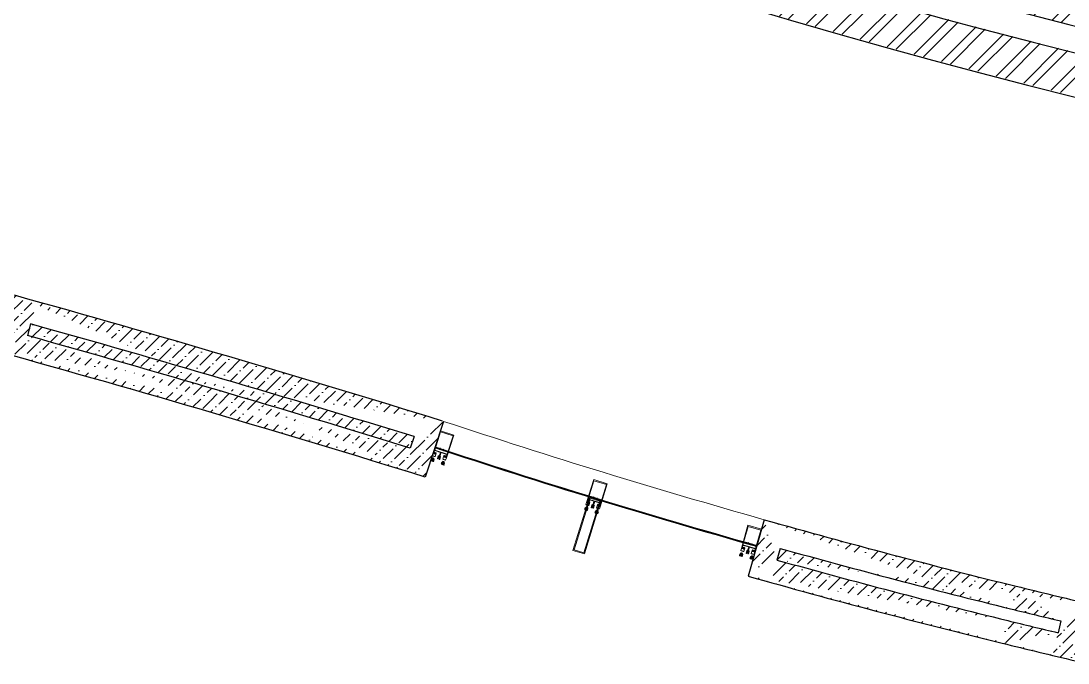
# Model space of a CAD drawing. Header units: millimetres. Extents: x 8275 to 147087, y -297470 to -191881.
# Drawn here: x 97650 to 103272, y -254478 to -251029 of the extents above; entities that cross this region are included whole.
import ezdxf

# ---------------------------------------------------------------- set-up
doc = ezdxf.new("R2010")
doc.units = ezdxf.units.MM
doc.header["$LTSCALE"] = 250
doc.header["$MEASUREMENT"] = 0
for name, color, linetype, lineweight in [('hatch', 9, 'Continuous', 0), ('wall', 1, 'Continuous', 30), ('win', 4, 'Continuous', 20)]:
    doc.layers.add(name, color=color, linetype=linetype, lineweight=lineweight)
pattern_1 = [(45, (-6686.724433277734, -321362.3453582716), (-92.80776503073436, 92.80776503073437), []), (45, (-6624.852590027731, -321362.3453582716), (-92.80776503073436, 92.80776503073437), [])]
pattern_2 = [(45, (-6686.724433277734, -321362.3453582716), (23.20194125768359, 85.07378461150648), [109.375, -21.875, 0, -21.875])]

msp = doc.modelspace()

# ---------------------------------------------------------------- hatches: boundary and pattern name
at = {"layer": 'hatch'}
h = msp.add_hatch(dxfattribs=at)
h.set_pattern_fill('ANSI32', color=256, scale=350, style=0)
h.set_pattern_definition(pattern_1)
edge = h.paths.add_edge_path()
edge.add_line((117629.5288266889, -252194.0401685761), (117599.6284500561, -251965.991999372))
edge.add_arc((112433.8152781767, -214955.8903715943), 37368.88074621981, 262.12326937673834, 277.94592112654357, ccw=False)
edge.add_line((107312.699338296, -251972.2032586917), (107277.7050495697, -252193.584798186))
edge.add_arc((112455.1992891072, -215257.3078104233), 37297.38602525879, 262.0206294395069, 277.9792072770339)
edge = h.paths.add_edge_path()
edge.add_line((117571.6059567318, -251828.733762546), (117541.7064086166, -251600.6854847135))
edge.add_arc((112434.5317099039, -214945.959934801), 37008.81163375256, 262.13531328539574, 277.93206678409143, ccw=False)
edge.add_line((107370.4666389958, -251606.666195049), (107335.4595535933, -251828.1287087162))
edge.add_arc((112476.3429742176, -214946.7948216071), 37237.90369552072, 262.0646797399239, 277.8705910709365)
edge = h.paths.add_edge_path()
edge.add_line((127705.4790213192, -249342.9324330802), (127699.5722774738, -249103.2909695192))
edge.add_arc((112455.1308590728, -214644.6412441847), 37680.12121865258, 280.1248862717009, 293.8645078004673, ccw=False)
edge.add_line((119079.0823690244, -251737.9668088487), (119114.8944285437, -251965.2098358264))
edge.add_arc((112612.8051359882, -215281.8333143234), 37255.1644498682, 280.0512229649691, 293.8984144730426)
edge = h.paths.add_edge_path()
edge.add_line((119021.128470513, -251372.4620443592), (119057.1538925907, -251599.6678708942))
edge.add_arc((112451.9757196107, -214634.34957905), 37550.80738298663, 280.1310230807873, 293.9570873770894)
edge.add_line((127699.5679523274, -248950.1486549706), (127699.5608397927, -248698.3121126945))
edge.add_arc((112451.9883593358, -214634.442930897), 37320.71342004864, 280.13794037399134, 294.1141085776026, ccw=False)
h.paths.add_polyline_path([(128156.8052846882, -247451.033916359), (128156.8052846882, -248168.1257187141), (128161.887085225, -248165.933882045), (128161.8727216395, -247451.0339163589)])
h.paths.add_polyline_path([(127948.7091314672, -248257.8798867596), (127948.7107492816, -247451.0339163589), (127931.8384511294, -247451.0339163589), (127931.8662397289, -248265.144411894)])
h.paths.add_polyline_path([(98253.503828316, -243221.2437606225), (97937.00574477017, -243901.0879162582), (97728.49585520662, -243804.017168646), (96826.03205373604, -245742.5272987234), (96256.40817154478, -246966.0910468734), (96464.9196887752, -247063.1625522359), (96972.65953579452, -245972.5272987234), (98253.50559399556, -243221.2445826261)])
h.paths.add_polyline_path([(126753.8316411702, -243429.6605102571), (126656.7966687437, -243221.2274664995), (126656.7599029643, -243221.2445826261), (127909.5805727346, -245912.3282089877), (128161.8418066548, -245912.3429560122), (128161.8417441407, -245909.2314670999), (126962.3431278234, -243332.684668256), (127089.2632657988, -243273.5976258806), (128317.7223430322, -245912.3520686851), (128531.8057498084, -245912.3645838583), (128531.8033261178, -245827.2435256402), (127297.7749210438, -243176.5260562646), (127753.7522249715, -242964.2480780883), (128531.8495605113, -242964.2480780883), (128531.8495605113, -242734.2480780883), (127702.8380457358, -242734.2480780883), (127200.7401172076, -242967.9972848935), (127297.7750896341, -243176.430328651)])
h = msp.add_hatch(dxfattribs=at)
h.set_pattern_fill('ANSI32', color=256, scale=350, style=0)
h.set_pattern_definition(pattern_1)
h.paths.add_polyline_path([(95115.19118412118, -247829.9602206651), (95345.19118412072, -247335.9156626482), (95345.19118411932, -245972.5272987243), (96718.95685945265, -245972.527298706), (96826.0322216684, -245742.5272987066), (95115.19118412118, -245742.5272987243)])
edge = h.paths.add_edge_path()
edge.add_line((95974.14820407284, -248117.3497864555), (95877.05366245843, -248325.9107859913))
edge.add_arc((112455.1323191682, -214644.6494747951), 37540.11261918598, 243.7933671564915, 259.8707226368601)
edge.add_line((105852.961313481, -251599.6409302511), (105888.8708464922, -251372.4143662852))
edge.add_arc((112455.1322759711, -214644.649621097), 37310.11246750876, 243.785706247479, 259.863639480919, ccw=False)
edge = h.paths.add_edge_path()
edge.add_line((95725.41156549472, -248651.6410153998), (95356.87012536032, -248480.0683710759))
edge.add_arc((112356.9879265963, -214875.4500551177), 37659.98376814761, 243.1657740476392, 259.9670714785931)
edge.add_line((105796.0866592294, -251959.5295499225), (105831.1033803178, -251737.9524770139))
edge.add_arc((112455.1323148245, -214644.6494900217), 37680.11260346741, 243.7979844895485, 259.8749917959418, ccw=False)
edge.add_line((95817.95277488139, -248452.8606637244), (95725.41156549472, -248651.6410153997))
h = msp.add_hatch(dxfattribs=at)
h.set_pattern_fill('ANSI36', color=256, scale=350, style=0)
h.set_pattern_definition(pattern_2)
edge = h.paths.add_edge_path()
edge.add_line((97702.25520845363, -252656.527295529), (97684.82524967613, -252719.1468288872))
edge.add_line((97735.79933916731, -252536.0153747019), (97735.77435986418, -252536.1051162984))
edge.add_line((97615.37729389174, -252502.4962605776), (97530.9091262985, -252805.9598146717))
edge.add_arc((75126.12655688915, -333298.234489582), 83677.26247280023, 72.89316467388917, 74.36002561367286)
edge.add_arc((75126.12655688915, -333298.234489582), 83552.26247280023, 72.80924180304046, 74.4456160702821)
edge.add_arc((75126.12655688915, -333298.234489582), 83742.26247280023, 72.89222273872024, 74.36009204827403)
edge.add_arc((75126.12655688915, -333298.234489582), 83867.26247280023, 72.80924180304046, 74.4456160702822)
edge.add_line((99760.59299462754, -253261.3080906297), (99740.15716199484, -253323.027379423))
edge.add_line((99919.31946737226, -253179.6053178123), (99820.30646724347, -253478.6394731168))
at = {"layer": 'hatch', "extrusion": (-0.000837762816836863, -0.002554982769501529, 0.9999963851017215)}
h = msp.add_hatch(dxfattribs=at)
h.set_pattern_fill('AR-HBONE', color=256, scale=0.41118421049635, style=0)
h.set_pattern_definition([(45, (-6696.189371831046, -321390.1550520711), (1.826024711421459e-16, 2.32600914847046), [4.9342105259562, -1.6447368419854]), (135, (-6695.02636725668, -321388.9920474968), (1.826024711421459e-16, 2.32600914847046), [4.9342105259562, -1.6447368419854])])
h.paths.add_polyline_path([(99859.34301130412, -253379.5700596623), (99858.70244176532, -253381.5236415108), (99863.91199335395, -253383.2318269601), (99864.55256290347, -253381.2782451041)], flags=16)
h.paths.add_polyline_path([(99920.45186979728, -253399.6073433199), (99919.81130025288, -253401.5609251544), (99914.60174866146, -253399.8527397037), (99915.2423182012, -253397.8991578564)], flags=16)
edge = h.paths.add_edge_path()
edge.add_arc((99864.66647736946, -253396.3273818348), 0.685307017593639, 161.8459460190396, 341.8459460190397, ccw=False)
edge.add_arc((99863.36408946975, -253395.900335472), 0.685307017593639, 161.8459460190396, 341.8459460190397, ccw=False)
edge.add_arc((99862.06170157142, -253395.4732891088), 0.6853070184712217, 161.8459459423333, 341.84594594233346, ccw=False)
edge.add_arc((99860.75931366798, -253395.0462427442), 0.6853070185111118, 161.8459460924107, 341.8459460924108, ccw=False)
edge.add_arc((99859.45692577012, -253394.6191963818), 0.6853070167758916, 161.8459462483245, 341.8459462483246, ccw=False)
edge.add_arc((99858.15453787413, -253394.19215002), 0.685307017593639, 161.8459460190396, 341.8459460190397, ccw=False)
edge.add_arc((99856.85214997534, -253393.765103657), 0.685307017593639, 161.8459460198733, 341.84594601987345, ccw=False)
edge.add_arc((99855.54976207609, -253393.338057294), 0.6853070185310569, 161.8459460924107, 341.8459460924108, ccw=False)
edge.add_arc((99854.24737418149, -253392.9110109322), 0.6853070148412208, 161.845945950671, 341.8459459506711, ccw=False)
edge.add_arc((99852.9449862827, -253392.4839645696), 0.6853070203261121, 161.8459460882419, 341.84594608824204, ccw=False)
edge.add_arc((99851.64259837879, -253392.0569182051), 0.685307017593639, 161.8459460190396, 341.8459460190397, ccw=False)
edge.add_arc((99850.34021048373, -253391.6298718433), 0.6853070149010559, 161.8459461024159, 341.845946102416, ccw=False)
edge.add_line((99849.68901653666, -253391.4163486622), (99853.4928901711, -253379.8154560493))
edge.add_line((99853.49289017249, -253379.8154560599), (99857.13957629199, -253381.011185877))
edge.add_line((99857.13957628966, -253381.0111858758), (99857.78014583173, -253379.0576040192))
edge.add_line((99857.7801458266, -253379.0576040276), (99856.08704155762, -253378.5024437556))
edge.add_line((99856.08704155902, -253378.5024437562), (99858.7208164845, -253375.7600095762))
edge.add_line((99858.7208164859, -253375.7600095772), (99867.20661680898, -253378.5424603203))
edge.add_line((99867.20661680805, -253378.5424603174), (99867.80853264531, -253382.3458610189))
edge.add_line((99867.80853264531, -253382.3458610211), (99866.11542837633, -253381.7907007491))
edge.add_line((99866.11542837773, -253381.7907007501), (99865.47485883473, -253383.7442825968))
edge.add_line((99865.47485883287, -253383.7442825959), (99869.12154494817, -253384.9400124115))
edge.add_line((99869.12154494724, -253384.9400124109), (99865.31765002277, -253396.5409699341))
edge.add_arc((99906.26613229312, -253409.8778009912), 0.685307017593639, 161.8459460890757, 341.8459460890756)
edge.add_arc((99907.56852019145, -253410.304847354), 0.685307017593639, 161.8459460890757, 341.8459460890756)
edge.add_arc((99908.87090809116, -253410.7318937171), 0.6853070184512765, 161.845946165782, 341.8459461657818)
edge.add_arc((99910.17329599554, -253411.1589400816), 0.6853070185310569, 161.8459460157046, 341.8459460157049)
edge.add_arc((99911.4756838906, -253411.5859864434), 0.6853070167758916, 161.8459458597908, 341.8459458597911)
edge.add_arc((99912.77807178893, -253412.0130328063), 0.685307017593639, 161.8459460890757, 341.8459460890756)
edge.add_arc((99914.08045968352, -253412.4400791675), 0.6853070176135841, 161.845946088242, 341.8459460882419)
edge.add_arc((99915.3828475865, -253412.8671255318), 0.6853070185111118, 161.8459460157046, 341.8459460157049)
edge.add_arc((99916.68523548203, -253413.2941718937), 0.685307014861166, 161.8459461574443, 341.8459461574442)
edge.add_arc((99917.98762338128, -253413.721218257), 0.6853070203261121, 161.8459460198734, 341.8459460198737)
edge.add_arc((99919.29001128426, -253414.1482646214), 0.685307017593639, 161.8459460890757, 341.8459460890756)
edge.add_arc((99920.59239917932, -253414.575310983), 0.6853070149210011, 161.8459460056994, 341.8459460056997)
edge.add_line((99921.243593125, -253414.7888341626), (99925.02085184384, -253403.269110606))
edge.add_line((99925.02085184571, -253403.2691106052), (99921.3741657304, -253402.0733807896))
edge.add_line((99921.37416572808, -253402.0733807883), (99922.01473527108, -253400.1197989416))
edge.add_line((99922.01473527387, -253400.1197989429), (99923.70783954285, -253400.6749592149))
edge.add_line((99923.7078395396, -253400.6749592256), (99923.20929642985, -253396.905453906))
edge.add_line((99923.20929643404, -253396.9054539067), (99914.72349610538, -253394.1230031811))
edge.add_line((99914.72349610631, -253394.123003172), (99911.98634845423, -253396.8315419509))
edge.add_line((99911.98634845563, -253396.831541949), (99913.67945272461, -253397.3867022209))
edge.add_line((99913.67945272182, -253397.3867022322), (99913.03888317882, -253399.3402840788))
edge.add_line((99913.03888317742, -253399.3402840783), (99909.39219706212, -253398.1445542626))
edge.add_line((99909.39219706677, -253398.1445542642), (99905.61491706021, -253409.6643427414))
at = {"layer": 'hatch', "extrusion": (-0.0007909478957752304, -0.002569860874812656, 0.9999963851017215)}
h = msp.add_hatch(dxfattribs=at)
h.set_pattern_fill('AR-HBONE', color=256, scale=0.4111842104963543, angle=5.095798363550861e-19, style=0)
h.set_pattern_definition([(45.00000000000023, (-6695.660586905055, -321390.3116546685), (1.825817839751117e-16, 2.326009148470479), [4.934210525956242, -1.644736841985418]), (135, (-6694.497582330689, -321389.1486500942), (1.825817839751117e-16, 2.326009148470479), [4.934210525956238, -1.644736841985417])])
h.paths.add_polyline_path([(100684.7236871572, -253643.0224988661), (100684.1189131837, -253644.9874568334), (100689.3588010894, -253646.600187443), (100689.9635750737, -253644.6352294679)], flags=16)
h.paths.add_polyline_path([(100746.1883954156, -253661.9400822581), (100745.583621436, -253663.9050402116), (100740.3437335274, -253662.2923096008), (100740.9485075024, -253660.3273516346)], flags=16)
edge = h.paths.add_edge_path()
edge.add_arc((100690.3523930406, -253659.6797737759), 0.6853070175936433, 162.8927021319129, 342.8927021319131, ccw=False)
edge.add_arc((100689.0424210617, -253659.276591123), 0.6853070175936433, 162.8927021319129, 342.8927021319131, ccw=False)
edge.add_arc((100687.7324490838, -253658.8734084698), 0.685307018471226, 162.8927020552067, 342.8927020552068, ccw=False)
edge.add_arc((100686.4224771012, -253658.4702258153), 0.6853070185111161, 162.8927022052841, 342.89270220528425, ccw=False)
edge.add_arc((100685.1125051242, -253658.0670431628), 0.6853070167758959, 162.8927023611978, 342.89270236119796, ccw=False)
edge.add_arc((100683.802533149, -253657.663860511), 0.6853070175936433, 162.8927021319129, 342.8927021319131, ccw=False)
edge.add_arc((100682.492561171, -253657.2606778579), 0.6853070175936433, 162.8927021327467, 342.8927021327468, ccw=False)
edge.add_arc((100681.1825891921, -253656.8574952048), 0.6853070185310612, 162.8927022052841, 342.89270220528425, ccw=False)
edge.add_arc((100679.8726172184, -253656.4543125529), 0.6853070148412251, 162.8927020635443, 342.89270206354445, ccw=False)
edge.add_arc((100678.5626452404, -253656.0511299004), 0.6853070203261165, 162.8927022011153, 342.8927022011154, ccw=False)
edge.add_arc((100677.2526732573, -253655.647947246), 0.6853070175936433, 162.8927021319129, 342.8927021319131, ccw=False)
edge.add_arc((100675.9427012826, -253655.2447645941), 0.6853070149010603, 162.8927022152893, 342.8927022152894, ccw=False)
edge.add_line((100675.287715296, -253655.043173268), (100678.8790252718, -253643.3747262118))
edge.add_line((100678.8790252732, -253643.3747262224), (100682.546946815, -253644.5036376514))
edge.add_line((100682.5469468126, -253644.5036376503), (100683.1517207895, -253642.5386796749))
edge.add_line((100683.1517207843, -253642.5386796833), (100681.4487572123, -253642.0145422343))
edge.add_line((100681.4487572137, -253642.0145422348), (100684.0319929386, -253639.224451057))
edge.add_line((100684.03199294, -253639.224451058), (100692.5672078675, -253641.8514161137))
edge.add_line((100692.5672078661, -253641.8514161107), (100693.2385050135, -253645.6431861078))
edge.add_line((100693.238505014, -253645.64318611), (100691.535541442, -253645.119048661))
edge.add_line((100691.5355414429, -253645.1190486621), (100690.9307674647, -253647.0840066277))
edge.add_line((100690.9307674633, -253647.0840066267), (100694.5986890008, -253648.2129180544))
edge.add_line((100694.5986889994, -253648.2129180538), (100691.0073589228, -253659.8814303983))
edge.add_arc((100732.1926492762, -253672.467975652), 0.6853070175936433, 162.8927022019492, 342.8927022019491)
edge.add_arc((100733.5026212537, -253672.8711583049), 0.6853070175936433, 162.8927022019492, 342.8927022019491)
edge.add_arc((100734.8125932326, -253673.2743409579), 0.6853070184512808, 162.8927022786554, 342.8927022786553)
edge.add_arc((100736.1225652161, -253673.6775236123), 0.6853070185310612, 162.892702128578, 342.8927021285783)
edge.add_arc((100737.4325371908, -253674.0807062643), 0.6853070167758959, 162.8927019726643, 342.8927019726646)
edge.add_arc((100738.7425091688, -253674.4838889172), 0.6853070175936433, 162.8927022019492, 342.8927022019491)
edge.add_arc((100740.0524811425, -253674.8870715684), 0.6853070176135885, 162.8927022011154, 342.8927022011153)
edge.add_arc((100741.3624531247, -253675.2902542228), 0.6853070185111161, 162.892702128578, 342.8927021285783)
edge.add_arc((100742.6724250994, -253675.6934368747), 0.6853070148611703, 162.8927022703178, 342.8927022703177)
edge.add_arc((100743.9823970783, -253676.096619528), 0.6853070203261165, 162.8927021327468, 342.8927021327472)
edge.add_arc((100745.2923690604, -253676.4998021824), 0.6853070175936433, 162.8927022019492, 342.8927022019491)
edge.add_arc((100746.6023410347, -253676.902984834), 0.6853070149210054, 162.8927021185729, 342.8927021185731)
edge.add_line((100747.2573270199, -253677.1045761587), (100750.8235093441, -253665.5177708234))
edge.add_line((100750.8235093464, -253665.5177708226), (100747.1555878089, -253664.3888593949))
edge.add_line((100747.1555878061, -253664.3888593936), (100747.7603617843, -253662.423901428))
edge.add_line((100747.7603617871, -253662.4239014293), (100749.4633253591, -253662.9480388783))
edge.add_line((100749.4633253563, -253662.9480388891), (100748.8960028973, -253659.1882701709))
edge.add_line((100748.8960029015, -253659.1882701714), (100740.3607879688, -253656.5613051335))
edge.add_line((100740.3607879698, -253656.5613051244), (100737.6735775571, -253659.3193950041))
edge.add_line((100737.6735775585, -253659.3193950022), (100739.3765411304, -253659.8435324511))
edge.add_line((100739.3765411277, -253659.8435324624), (100738.7717671494, -253661.808490428))
edge.add_line((100738.7717671485, -253661.8084904274), (100735.103845611, -253660.6795789998))
edge.add_line((100735.1038456161, -253660.6795790012), (100731.5376431935, -253672.2664496351))
at = {"layer": 'hatch'}
h = msp.add_hatch(dxfattribs=at)
h.set_pattern_fill('ANSI36', color=256, scale=350, style=0)
h.set_pattern_definition(pattern_2)
edge = h.paths.add_edge_path()
edge.add_line((103189.8206691854, -254436.5146375576), (103189.7769710375, -254436.7003127629))
edge.add_line((103233.3476524157, -254251.5667168283), (103218.4568445976, -254314.8383644259))
edge.add_line((103383.6154953721, -254158.7136010898), (103311.4526757584, -254465.3363544014))
edge.add_line((101675.2892385968, -254044.4748365456), (101675.2373600337, -254044.6583940848))
edge.add_line((101726.964637944, -253861.636134243), (101709.2862115349, -253924.186217731))
edge.add_line((101640.621274834, -253707.5356762471), (101554.9493031469, -254010.6615799639))
edge.add_arc((112694.290895252, -214597.2697961162), 40767.29950792503, 254.3938838899209, 256.191106307803)
edge.add_arc((112694.290895252, -214597.2697961162), 40642.29950792503, 254.2182042704985, 256.191106307803)
edge.add_arc((112694.2818146646, -214597.3237669845), 40767.24492957115, 256.1911005787389, 256.5809129472962)
edge.add_arc((112694.2818146646, -214597.3237669845), 40642.24492957115, 256.1911005787389, 256.7565927922471)
edge.add_arc((112694.2908130358, -214597.2700646372), 40832.29922754137, 254.3936042384521, 256.1911062857713)
edge.add_arc((112694.2908130358, -214597.2700646372), 40957.29922754137, 254.218204279078, 256.1911062857713)
edge.add_arc((112694.2850613394, -214597.3002198287), 40832.2685710791, 256.1911040305631, 256.5811958506521)
edge.add_arc((112694.2850613394, -214597.3002198287), 40957.2685710791, 256.1911040305631, 256.7565959417156)
at = {"layer": 'hatch', "extrusion": (-0.0007348456693278202, -0.002586461933220638, 0.9999963851017215)}
h = msp.add_hatch(dxfattribs=at)
h.set_pattern_fill('AR-HBONE', color=256, scale=0.4111842104963456, angle=-2.790556246706425e-19, style=0)
h.set_pattern_definition([(45, (-6695.026880413468, -321390.4863864764), (1.826108445192776e-16, 2.326009148470428), [4.934210525956161, -1.644736841985383]), (135, (-6693.863875839103, -321389.323381902), (1.826108445192776e-16, 2.326009148470428), [4.934210525956161, -1.644736841985383])])
h.paths.add_polyline_path([(101516.1925908303, -253889.1664676647), (101515.6307136746, -253891.1441191593), (101520.904450986, -253892.642458255), (101521.4663281529, -253890.6648067524)], flags=16)
h.paths.add_polyline_path([(101578.0543579445, -253906.7422206292), (101577.4924807823, -253908.7198721101), (101572.2187434672, -253907.2215330132), (101572.7806206238, -253905.2438815197)], flags=16)
edge = h.paths.add_edge_path()
edge.add_arc((101522.1823939694, -253905.6973295809), 0.6853070175936347, 164.1394447561272, 344.1394447561273, ccw=False)
edge.add_arc((101520.8639596397, -253905.3227448066), 0.6853070175936347, 164.1394447561272, 344.1394447561273, ccw=False)
edge.add_arc((101519.54552531, -253904.9481600319), 0.6853070184712173, 164.1394446794209, 344.1394446794211, ccw=False)
edge.add_arc((101518.2270909757, -253904.573575256), 0.6853070185111074, 164.1394448294983, 344.1394448294985, ccw=False)
edge.add_arc((101516.9086566469, -253904.198990482), 0.6853070167758872, 164.1394449854121, 344.13944498541224, ccw=False)
edge.add_arc((101515.59022232, -253903.8244057086), 0.6853070175936347, 164.1394447561272, 344.1394447561273, ccw=False)
edge.add_arc((101514.2717879903, -253903.4498209341), 0.6853070175936347, 164.1394447569609, 344.1394447569611, ccw=False)
edge.add_arc((101512.9533536597, -253903.0752361595), 0.6853070185310526, 164.1394448294983, 344.1394448294985, ccw=False)
edge.add_arc((101511.6349193346, -253902.700651386), 0.6853070148412165, 164.1394446877586, 344.1394446877587, ccw=False)
edge.add_arc((101510.3164850049, -253902.326066612), 0.6853070203261078, 164.1394448253295, 344.1394448253297, ccw=False)
edge.add_arc((101508.9980506696, -253901.9514818362), 0.6853070175936347, 164.1394447561272, 344.1394447561273, ccw=False)
edge.add_arc((101507.6796163436, -253901.5768970627), 0.6853070149010516, 164.1394448395035, 344.13944483950365, ccw=False)
edge.add_line((101507.0203991816, -253901.3896046758), (101510.3569763563, -253889.6457800517))
edge.add_line((101510.3569763577, -253889.6457800622), (101514.048592484, -253890.6946174314))
edge.add_line((101514.0485924812, -253890.6946174304), (101514.6104696402, -253888.7169659275))
edge.add_line((101514.610469636, -253888.716965936), (101512.896505007, -253888.2300057292))
edge.add_line((101512.8965050079, -253888.2300057296), (101515.4184222579, -253885.3843688989))
edge.add_line((101515.4184222598, -253885.3843688998), (101524.0087742372, -253887.8250024586))
edge.add_line((101524.0087742363, -253887.8250024557), (101524.7624139729, -253891.6012686961))
edge.add_line((101524.7624139725, -253891.6012686983), (101523.0484493435, -253891.1143084914))
edge.add_line((101523.0484493444, -253891.1143084924), (101522.4865721841, -253893.0919599854))
edge.add_line((101522.4865721822, -253893.0919599845), (101526.1781883039, -253894.1407973524))
edge.add_line((101526.1781883039, -253894.1407973518), (101522.8415924538, -253905.8846876862))
edge.add_arc((101564.2909914734, -253917.5721418061), 0.6853070175936347, 164.1394448261634, 344.1394448261633)
edge.add_arc((101565.6094258022, -253917.9467265804), 0.6853070175936347, 164.1394448261634, 344.1394448261633)
edge.add_arc((101566.9278601328, -253918.3213113549), 0.6853070184512722, 164.1394449028696, 344.1394449028695)
edge.add_arc((101568.2462944681, -253918.6958961307), 0.6853070185310526, 164.1394447527922, 344.1394447527924)
edge.add_arc((101569.5647287941, -253919.0704809043), 0.6853070167758872, 164.1394445968785, 344.1394445968787)
edge.add_arc((101570.8831631238, -253919.4450656787), 0.6853070175936347, 164.1394448261634, 344.1394448261633)
edge.add_arc((101572.2015974488, -253919.8196504515), 0.6853070176135798, 164.1394448253296, 344.1394448253295)
edge.add_arc((101573.5200317832, -253920.1942352272), 0.6853070185111074, 164.1394447527922, 344.1394447527924)
edge.add_arc((101574.8384661092, -253920.5688200007), 0.6853070148611616, 164.139444894532, 344.1394448945319)
edge.add_arc((101576.1569004398, -253920.9434047755), 0.6853070203261078, 164.139444756961, 344.1394447569612)
edge.add_arc((101577.4753347732, -253921.3179895513), 0.6853070175936347, 164.1394448261634, 344.1394448261633)
edge.add_arc((101578.7937690992, -253921.6925743245), 0.6853070149209968, 164.1394447427871, 344.1394447427872)
edge.add_line((101579.4529862604, -253921.87986671), (101582.7662180964, -253910.218211208))
edge.add_line((101582.7662180983, -253910.2182112071), (101579.0746019766, -253909.1693738392))
edge.add_line((101579.0746019738, -253909.169373838), (101579.6364791341, -253907.191722345))
edge.add_line((101579.6364791379, -253907.1917223461), (101581.3504437669, -253907.678682553))
edge.add_line((101581.3504437641, -253907.678682564), (101580.701450387, -253903.9321477406))
edge.add_line((101580.7014503911, -253903.932147741), (101572.1110984091, -253901.4915142))
edge.add_line((101572.1110984091, -253901.4915141909), (101569.4845347995, -253904.3074195854))
edge.add_line((101569.4845348014, -253904.3074195835), (101571.1984994304, -253904.7943797904))
edge.add_line((101571.1984994285, -253904.7943798017), (101570.6366222682, -253906.7720312947))
edge.add_line((101570.6366222663, -253906.7720312942), (101566.9450061446, -253905.7231939263))
edge.add_line((101566.9450061493, -253905.7231939276), (101563.6317556407, -253917.3849151502))

# ---------------------------------------------------------------- linework, layer by layer
at = {"layer": 'wall'}
for p, q in [((97735.79933916684, -252536.0153761166, -11300.6378476528), (97735.77435986372, -252536.105117713, -11300.6378476528)), ((97702.25520845316, -252656.5272969436, -11300.6378476528), (97684.82524967566, -252719.1468303018, -11300.6378476528)), ((99919.3194673718, -253179.6053192269, -11300.6378476528), (99820.306467243, -253478.6394745314, -11300.6378476528)), ((99760.59299462708, -253261.3080920443, -11300.6378476528), (99740.15716199437, -253323.0273808377, -11300.6378476528)), ((99701.70207724627, -253439.1675215131, -11300.6378476528), (99701.64212003909, -253439.3486012989, -11300.6378476528)), ((101640.6212748336, -253707.5356776617, -11300.6378476528), (101554.9493031465, -254010.6615813785, -11300.6378476528)), ((101726.9646379435, -253861.6361356576, -11300.6378476528), (101709.2862115344, -253924.1862191457, -11300.6378476528)), ((101675.2892385963, -254044.4748379602, -11300.6378476528), (101675.2373600332, -254044.6583954995, -11300.6378476528)), ((103233.3476524153, -254251.5667182429, -11300.6378476528), (103218.4568445971, -254314.8383658405, -11300.6378476528)), ((103189.8206691849, -254436.5146389722, -11300.6378476528), (103189.776971037, -254436.7003141775, -11300.6378476528))]:
    msp.add_line(p, q, dxfattribs=at)
for centre, radius, start, end in [((112456.9985795254, -214647.6294052522, -11300.6378476528), 37310.11393724672, 243.7857061444846, 259.8600807952909), ((112456.9985795254, -214647.6294052522, -11300.6378476528), 37540.11393724672, 243.7888298063787, 259.8671857792339), ((112456.9985795254, -214647.6294052522, -11300.6378476528), 37910.11393724672, 242.7807844336711, 293.9103832607867), ((112456.9985795254, -214647.6294052522, -11300.6378476528), 37680.11393724672, 243.7934639942456, 259.8714680779401), ((75126.12655688869, -333298.2344909966, -11300.6378476528), 83867.26247280023, 72.8092418027839, 74.4456160653025), ((75126.12655688869, -333298.2344909966, -11300.6378476528), 83742.26247280023, 72.89222274316691, 74.36009204854415), ((75126.12655688869, -333298.2344909966, -11300.6378476528), 83677.26247280023, 72.89316466918719, 74.36002560898078), ((75126.12655688869, -333298.2344909966, -11300.6378476528), 83552.26247280023, 72.8092418027839, 74.4456160653025), ((112694.2908952516, -214597.2697975308, -11300.6378476528), 40642.29950792503, 254.2182042588596, 256.1911063021224), ((112694.2908952516, -214597.2697975308, -11300.6378476528), 40767.29950792503, 254.3938839034331, 256.1911063021224), ((112694.2908130353, -214597.2700660517, -11300.6378476528), 40832.29922754137, 254.3936042270769, 256.1911062746436), ((112694.2908130353, -214597.2700660517, -11300.6378476528), 40957.29922754137, 254.2182042865974, 256.1911062746436), ((112694.2818146641, -214597.3237683991, -11300.6378476528), 40642.24492957115, 256.191100587422, 256.756592797746), ((112694.2818146641, -214597.3237683991, -11300.6378476528), 40767.24492957115, 256.191100587422, 256.5809129448877), ((112694.2850613389, -214597.3002212433, -11300.6378476528), 40832.2685710791, 256.1911040217216, 256.5811958503572), ((112694.2850613389, -214597.3002212433, -11300.6378476528), 40957.2685710791, 256.1911040217216, 256.7565959498203)]:
    msp.add_arc(centre, radius, start, end, dxfattribs=at)
at = {"layer": 'win', "extrusion": (-0.0008377628168367252, -0.002554982769501561, 0.9999963851017215)}
for p, q in [((99899.71093238285, -253329.5867781164, -11300.6378476528), (99897.98150059907, -253330.4621167997, -11300.6378476528)), ((99901.41910608206, -253324.3772435354, -11300.6378476528), (99899.71093238285, -253329.5867781164, -11300.6378476528)), ((99900.54376115277, -253322.6478149144, -11300.6378476528), (99901.41910608206, -253324.3772435354, -11300.6378476528)), ((99919.65254305676, -253330.3558730872, -11300.6378476528), (99917.94436935475, -253335.5654076801, -11300.6378476528)), ((99917.94436935475, -253335.5654076801, -11300.6378476528), (99918.81971428916, -253337.2948363032, -11300.6378476528)), ((99921.38197483588, -253329.4805344155, -11300.6378476528), (99919.65254305676, -253330.3558730872, -11300.6378476528))]:
    msp.add_line(p, q, dxfattribs=at)
at = {"layer": 'win', "extrusion": (-0.0007909478957750962, -0.002569860874812686, 0.9999963851017215)}
for p, q in [((100724.1570169884, -253592.3304703205, -11300.6378476528), (100722.4438647344, -253593.2372566559, -11300.6378476528)), ((100725.7697364432, -253587.0905997212, -11300.6378476528), (100724.1570169884, -253592.3304703205, -11300.6378476528)), ((100724.8629439208, -253585.377450743, -11300.6378476528), (100725.7697364432, -253587.0905997212, -11300.6378476528)), ((100744.1093498659, -253592.7351382088, -11300.6378476528), (100742.4966304083, -253597.9750088201, -11300.6378476528)), ((100742.4966304083, -253597.9750088201, -11300.6378476528), (100743.4034229368, -253599.6881578001, -11300.6378476528)), ((100745.8225021162, -253591.828351885, -11300.6378476528), (100744.1093498659, -253592.7351382088, -11300.6378476528))]:
    msp.add_line(p, q, dxfattribs=at)
at = {"layer": 'win', "extrusion": (-0.000734845669327679, -0.002586461933220673, 0.9999963851017215)}
for p, q in [((101554.5165419765, -253837.5795999583, -11300.6378476528), (101552.8235251214, -253838.5234463611, -11300.6378476528)), ((101556.0148706445, -253832.30588029, -11300.6378476528), (101554.5165419765, -253837.5795999583, -11300.6378476528)), ((101555.0710181273, -253830.6128668446, -11300.6378476528), (101556.0148706445, -253832.30588029, -11300.6378476528)), ((101574.4729562369, -253837.5500495762, -11300.6378476528), (101572.974627567, -253842.8237692565, -11300.6378476528)), ((101572.974627567, -253842.8237692565, -11300.6378476528), (101573.9184800889, -253844.5167827036, -11300.6378476528)), ((101576.1659730882, -253836.606203185, -11300.6378476528), (101574.4729562369, -253837.5500495762, -11300.6378476528))]:
    msp.add_line(p, q, dxfattribs=at)
at = {"layer": 'win', "extrusion": (-0.0008377628168367252, -0.002554982769501561, 0.9999963851017215), "elevation": -10473.91985274294}
msp.add_lwpolyline([(99888.95773157084, -253401.2526137912), (99889.30786818797, -253401.9443874912), (99888.61609447833, -253402.2945241017), (99887.76200175672, -253404.8992999054), (99888.11213836927, -253405.5910736051), (99887.42036466194, -253405.9412102198), (99886.5662719357, -253408.5459860198), (99886.92006856432, -253409.2449908974, 0.9606708062894292), (99890.34532172307, -253410.2178414729), (99894.27289115578, -253398.2397066751, 0.1989123673796638), (99894.12980338075, -253396.3568953427), (99891.98908177354, -253392.1274178726, -0.1989123673796519), (99891.84599400862, -253390.2446065377), (99896.76205560661, -253375.2518102125), (99925.67506694628, -253384.7322394644, -0.414213562373095), (99927.25068170553, -253387.8452211266), (99926.01224725037, -253391.622146042, -0.414213562373095), (99922.89926559076, -253393.1977608045), (99914.56398303664, -253390.4646640889, 0.414213562373095), (99911.45100136257, -253392.0402788448), (99909.44388346597, -253398.1615019633), (99913.09056958018, -253399.3572317919), (99913.73113912244, -253397.4036499343), (99912.03803484784, -253396.8484896719), (99913.1056507514, -253393.5925199185), (99924.82714184474, -253397.4359371862), (99923.75952594288, -253400.6919069282), (99922.06642166365, -253400.1367466635), (99921.42585212494, -253402.0903284996), (99925.0725382388, -253403.2860583155), (99965.17504367983, -253280.9832496689), (99893.54370928781, -253257.4956997245), (99853.44120384462, -253379.7985083808), (99857.0878899589, -253380.9942381954), (99857.7284595051, -253379.0406563398), (99856.03535523408, -253378.4854960776), (99857.10297114469, -253375.2295263288), (99868.82446221808, -253379.0729435904), (99867.75684632138, -253382.328913343), (99866.06374204958, -253381.7737530709), (99865.42317250045, -253383.7273349153), (99869.06985862492, -253384.9230647217), (99871.0769765241, -253378.8018416029, 0.414213562373095), (99869.50136176404, -253375.6888599331), (99861.16607921345, -253372.9557632201, -0.414213562373095), (99859.59046444857, -253369.8427815466), (99860.82889889953, -253366.0658566419, -0.414213562373095), (99863.94188057694, -253364.490241874), (99892.8548919183, -253373.9706711257), (99887.93883030945, -253388.9634674485, -0.1989123673796519), (99886.70865997871, -253390.3959944438), (99882.47918250809, -253392.5367160515, 0.1989123673796638), (99881.24901216914, -253393.969243054), (99877.32144273934, -253405.947377846, 0.9606708062894292), (99880.65771547999, -253407.1915971966), (99881.35672034987, -253406.8378005593), (99882.2108130779, -253404.2330247714), (99881.86067646189, -253403.5412510648), (99882.55245016406, -253403.1911144448), (99883.40654289008, -253400.5863386528), (99883.05640628499, -253399.8945649537), (99883.74817998522, -253399.5444283308), (99884.60227271367, -253396.9396525437), (99884.2521360915, -253396.2478788326), (99888.40277831294, -253394.1470591488), (99890.50359799796, -253398.2977013722), (99889.81182429935, -253398.6478379917)], format="xyb", close=True, dxfattribs=at)
at = {"layer": 'win', "extrusion": (-0.0008377628168367252, -0.002554982769501561, 0.9999963851017215)}
for points, elevation in [([(99894.44029963482, -253263.5593440457), (99862.45167508365, -253361.1167826238), (99928.8734578844, -253382.8961471191), (99960.86208243645, -253285.3387085324)], -10473.91985274291), ([(99859.34301133612, -253379.5700596775), (99858.70244179932, -253381.5236415265), (99863.91199338733, -253383.2318269756), (99864.5525629402, -253381.278245122)], -10473.91985274291), ([(99920.45186983095, -253399.6073433355), (99919.81130028905, -253401.5609251704), (99914.60174869765, -253399.8527397207), (99915.24231823282, -253397.8991578715)], -10473.91985274292)]:
    msp.add_lwpolyline(points, close=True, dxfattribs=dict(at, elevation=elevation))
for points, elevation in [([(99865.3176713543, -253396.5409050326, -0.9999999999999999), (99864.0152834498, -253396.1138586678, -0.9999999999999999), (99862.71289555884, -253395.6868123076, -0.9999999999999999), (99861.41050765666, -253395.2597659433, -0.9999999999999999), (99860.10811975528, -253394.8327195796, -0.9999999999999999), (99858.80573185561, -253394.4056732251, -0.9999999999999999), (99857.50334395499, -253393.9786268522, -0.9999999999999999), (99856.20095605543, -253393.55158049, -0.9999999999999999), (99854.89856816668, -253393.1245341306, -0.9999999999999999), (99853.59618026833, -253392.6974877682, -0.9999999999999999), (99852.29379236716, -253392.2704414042, -0.9999999999999999), (99850.99140446728, -253391.8433950402, -0.9999999999999999), (99849.68901657216, -253391.4163486781), (99853.49289020777, -253379.8154560767), (99857.08788996437, -253380.9942381925), (99857.72845949695, -253379.0406563396), (99856.08704158841, -253378.5024437683), (99858.7208165205, -253375.7600095934), (99867.2066168488, -253378.5424603377), (99867.80853267883, -253382.3458610347), (99866.06374204574, -253381.7737530666), (99865.42317250266, -253383.7273349155), (99869.12154498394, -253384.9400124294), (99865.31765005433, -253396.5409699576)], -10473.91985274293), ([(99905.61493837697, -253409.6642778243, 0.9999999999999999), (99906.91732628232, -253410.0913241897, 0.9999999999999999), (99908.21971417069, -253410.518370548, 0.9999999999999999), (99909.52210207462, -253410.9454169135, 0.9999999999999999), (99910.82448998268, -253411.3724632803, 0.9999999999999999), (99912.12687786974, -253411.7995096387, 0.9999999999999999), (99913.42926576536, -253412.2265559986, 0.9999999999999999), (99914.73165366625, -253412.6536023637, 0.9999999999999999), (99916.03404156146, -253413.0806487241, 0.9999999999999999), (99917.33642946188, -253413.5076950884, 0.9999999999999999), (99918.63881736572, -253413.9347414527, 0.9999999999999999), (99919.94120526352, -253414.361787816, 0.9999999999999999), (99921.24359315523, -253414.7888341768), (99925.02085187801, -253403.2691106212), (99921.37416576663, -253402.0733808065), (99922.01473530529, -253400.1197989562), (99923.70783956586, -253400.6749592365), (99923.20929646838, -253396.9054539234), (99914.72349613465, -253394.1230031853), (99911.98634848467, -253396.8315419618), (99913.6794527561, -253397.3867022472), (99913.03888321712, -253399.3402840974), (99909.39219710289, -253398.1445542809), (99905.61491709444, -253409.664342747)], -10473.91985274291)]:
    msp.add_lwpolyline(points, format="xyb", dxfattribs=dict(at, elevation=elevation))
at = {"layer": 'win', "extrusion": (-0.0007909478957750962, -0.002569860874812686, 0.9999963851017215), "elevation": -10469.45162840216}
msp.add_lwpolyline([(100714.7295692608, -253664.1604232999), (100715.0922849905, -253664.8456851476), (100714.4070231346, -253665.2084008738), (100713.6006578322, -253667.8283448363), (100713.9633735603, -253668.5136066836), (100713.2781117057, -253668.8763224141), (100712.4717463995, -253671.4962663728), (100712.8382536337, -253672.188691329, 0.9606708062894292), (100716.2807075387, -253673.0988059193), (100719.9888010868, -253661.0509199175, 0.1989123673796638), (100719.8113413814, -253659.1710367624), (100717.5937115526, -253654.9813725028, -0.1989123673796519), (100717.4162518571, -253653.101489345), (100722.0575997959, -253638.0213868062), (100751.1389776959, -253646.972041697, -0.414213562373095), (100752.7711984781, -253650.0557200243), (100751.601968781, -253653.8546387697, -0.414213562373095), (100748.5182904569, -253655.4868595524), (100740.1344697955, -253652.9064905808, 0.414213562373095), (100737.0507914567, -253654.5387113574), (100735.1558329956, -253660.6955796483), (100738.8237545327, -253661.8244910892), (100739.4285285102, -253659.8595331124), (100737.725564932, -253659.335395673), (100738.7335215603, -253656.0604657217), (100750.5232693675, -253659.6891095996), (100749.5153127409, -253662.9640395393), (100747.8123491592, -253662.4399020979), (100747.2075751833, -253664.404860053), (100750.875496719, -253665.5337714811), (100788.7370424857, -253542.5187671206), (100716.6885837338, -253520.3437212242), (100678.8270379651, -253643.3587255943), (100682.4949595013, -253644.4876370211), (100683.0997334829, -253642.5226790462), (100681.3967699081, -253641.9985416069), (100682.4047265442, -253638.7236116605), (100694.1944743312, -253642.3522555324), (100693.1865177098, -253645.6271854828), (100691.4835541353, -253645.1030480337), (100690.87878015, -253647.0680059975), (100694.546701696, -253648.1969174155), (100696.4416601604, -253642.0400491241, 0.414213562373095), (100694.8094393786, -253638.9563707898), (100686.4256187217, -253636.3760018206, -0.414213562373095), (100684.7933979358, -253633.2923234824), (100685.9626276277, -253629.4934047477, -0.414213562373095), (100689.0463059693, -253627.8611839588), (100718.1276838707, -253636.8118388492), (100713.4863359211, -253651.891941386, -0.1989123673796519), (100712.2825407477, -253653.3467024717), (100708.0928764877, -253655.5643323028, 0.1989123673796638), (100706.889081307, -253657.019093396), (100703.1809877605, -253669.0669793923, 0.9606708062894292), (100706.5394335474, -253670.2500429957), (100707.2318584953, -253669.8835357522), (100708.038223803, -253667.2635918056), (100707.6755080723, -253666.5783299509), (100708.3607699234, -253666.2156142154), (100709.1671352288, -253663.5956702649), (100708.8044195093, -253662.9104084178), (100709.4896813576, -253662.5476926792), (100710.2960466651, -253659.9277487334), (100709.9333309251, -253659.2424868748), (100714.0449020338, -253657.0661924968), (100716.2211964144, -253661.1777636066), (100715.5359345678, -253661.5404793416)], format="xyb", close=True, dxfattribs=at)
at = {"layer": 'win', "extrusion": (-0.0007909478957750962, -0.002569860874812686, 0.9999963851017215), "elevation": -10469.45162840217}
for points in [[(100717.6957970762, -253526.3899744429), (100687.4947217134, -253624.5155112279), (100754.3032925595, -253645.0778265152), (100784.5043679235, -253546.9522897213)], [(100684.7236871904, -253643.0224988809), (100684.118913217, -253644.9874568488), (100689.3588011215, -253646.6001874581), (100689.9635751108, -253644.635229485)], [(100746.1883954498, -253661.9400822732), (100745.583621471, -253663.905040227), (100740.3437335638, -253662.2923096174), (100740.9485075339, -253660.3273516493)]]:
    msp.add_lwpolyline(points, close=True, dxfattribs=at)
at = {"layer": 'win', "elevation": -11300.6378476528}
for points in [[(100676.170176263, -253891.8408856188), (100764.4185038842, -253605.1141295044), (100702.2943733926, -253585.9936585195), (100614.0460457709, -253872.7204146342)], [(100672.8622024553, -253885.5913008898), (100758.1689191549, -253608.4221033124), (100705.6023472003, -253592.2432432483), (100620.2956305002, -253869.4124408257)]]:
    msp.add_lwpolyline(points, close=True, dxfattribs=at)
at = {"layer": 'win', "extrusion": (-0.0007909478957750962, -0.002569860874812686, 0.9999963851017215)}
for points, elevation in [([(100691.0073790656, -253659.8813651181, -0.9999999999999999), (100689.6974070824, -253659.4781824634, -0.9999999999999999), (100688.3874351114, -253659.0749998131, -0.9999999999999999), (100687.0774631306, -253658.6718171587, -0.9999999999999999), (100685.76749115, -253658.268634505, -0.9999999999999999), (100684.4575191711, -253657.8654518607, -0.9999999999999999), (100683.1475471914, -253657.4622691977, -0.9999999999999999), (100681.8375752128, -253657.0590865455, -0.9999999999999999), (100680.5276032452, -253656.655903896, -0.9999999999999999), (100679.217631267, -253656.2527212434, -0.9999999999999999), (100677.9076592855, -253655.8495385895, -0.9999999999999999), (100676.5976873057, -253655.4463559354, -0.9999999999999999), (100675.2877153319, -253655.0431732832), (100678.8790253079, -253643.3747262391), (100682.4949595063, -253644.4876370181), (100683.0997334735, -253642.5226790462), (100681.4487572416, -253642.0145422464), (100684.0319929753, -253639.2244510739), (100692.5672079068, -253641.8514161307), (100693.2385050454, -253645.6431861232), (100691.4835541305, -253645.1030480294), (100690.8787801522, -253647.0680059976), (100694.5986890359, -253648.2129180718), (100691.0073589532, -253659.8814304217)], -10469.45162840214), ([(100731.537663321, -253672.2663843399, 0.9999999999999999), (100732.8476353043, -253672.6695669952, 0.9999999999999999), (100734.157607272, -253673.0727496437, 0.9999999999999999), (100735.4675792558, -253673.4759322989, 0.9999999999999999), (100736.7775512446, -253673.8791149555, 0.9999999999999999), (100738.0875232099, -253674.2822976044, 0.9999999999999999), (100739.3974951871, -253674.6854802543, 0.9999999999999999), (100740.7074671669, -253675.0886629094, 0.9999999999999999), (100742.0174391409, -253675.4918455599, 0.9999999999999999), (100743.3274111198, -253675.8950282143, 0.9999999999999999), (100744.6373831025, -253676.2982108685, 0.9999999999999999), (100745.9473550794, -253676.7013935218, 0.9999999999999999), (100747.2573270512, -253677.1045761727), (100750.8235093784, -253665.5177708382), (100747.1555878446, -253664.3888594114), (100747.7603618174, -253662.4239014419), (100749.4633253819, -253662.9480388995), (100748.8960029367, -253659.1882701879), (100740.3607879977, -253656.5613051375), (100737.6735775874, -253659.3193950144), (100739.3765411628, -253659.8435324767), (100738.7717671881, -253661.808490446), (100735.1038456514, -253660.6795790174), (100731.537643229, -253672.2664496402)], -10469.45162840218)]:
    msp.add_lwpolyline(points, format="xyb", dxfattribs=dict(at, elevation=elevation))
at = {"layer": 'win', "extrusion": (-0.000734845669327679, -0.002586461933220673, 0.9999963851017215), "elevation": -10464.4918134651}
msp.add_lwpolyline([(101546.6512894585, -253909.6465186447), (101547.028829282, -253910.3237262815), (101546.3516216348, -253910.7012660999), (101545.6024520903, -253913.3381347656), (101545.9799919096, -253914.0153424019), (101545.3027842665, -253914.392882225), (101544.5536147165, -253917.0297508865), (101544.9351010023, -253917.7140374407, 0.9606708062894292), (101548.3965422746, -253918.5490355032), (101551.8416195247, -253906.4233207773, 0.1989123673796638), (101551.6232992448, -253904.5477438314), (101549.3150354941, -253900.4073227026, -0.1989123673796519), (101549.0967152245, -253898.5317457538), (101553.408850826, -253883.354226528), (101582.6780929315, -253891.6700085161, -0.414213562373095), (101584.3770221246, -253894.717442895), (101583.2907262771, -253898.5409024602, -0.414213562373095), (101580.2432919002, -253900.2398316571), (101571.8053121898, -253897.8424891078, 0.414213562373095), (101568.7578777981, -253899.5414182989), (101566.997329366, -253905.7380596424), (101570.6889454875, -253906.7868970233), (101571.2508226488, -253904.8092455193), (101569.5368580126, -253904.3222853222), (101570.473319944, -253901.0261994918), (101582.339228916, -253904.397462463), (101581.4027669863, -253907.6935482817), (101579.6888023485, -253907.2065880826), (101579.1269251892, -253909.1842395649), (101582.8185413097, -253910.2330769332), (101617.9945577523, -253786.423401169), (101545.4806696609, -253765.8212385898), (101510.3046532146, -253889.6309143634), (101513.9962693365, -253890.6797517306), (101514.5581465012, -253888.7021002285), (101512.8441818705, -253888.2151400312), (101513.7806438094, -253884.9190542053), (101525.6465527604, -253888.2903171712), (101524.710090837, -253891.5864030005), (101522.9961262056, -253891.0994427934), (101522.4342490355, -253893.0770942846), (101526.1258651668, -253894.1259316429), (101527.8864136019, -253887.9292902989, 0.414213562373095), (101526.1874844051, -253884.8818559127), (101517.7495046992, -253882.4845133659, -0.414213562373095), (101516.0505754997, -253879.4370789761), (101517.136871343, -253875.6136194218, -0.414213562373095), (101520.1843057368, -253873.9146902186), (101549.4535478445, -253882.2304722063), (101545.1414122329, -253897.4079914302, -0.1989123673796519), (101543.9695548007, -253898.8886003557), (101539.8291336702, -253901.1968641079, 0.1989123673796638), (101538.6572762283, -253902.677473041), (101535.2121989804, -253914.803187761, 0.9606708062894292), (101538.595590861, -253915.9128980728), (101539.2798774065, -253915.5314117797), (101540.0290469589, -253912.8945431299), (101539.6515071346, -253912.2173354861), (101540.3287147755, -253911.8397956587), (101541.0778843219, -253909.2029270046), (101540.7003445102, -253908.5257193682), (101541.3775521486, -253908.1481795379), (101542.1267216983, -253905.5113108886), (101541.7491818675, -253904.834103241), (101545.8124277112, -253902.5688643107), (101548.0776666441, -253906.6321101562), (101547.4004590076, -253907.0096499831)], format="xyb", close=True, dxfattribs=at)
at = {"layer": 'win', "extrusion": (-0.000734845669327679, -0.002586461933220673, 0.9999963851017215)}
for points, elevation in [([(101546.6191992227, -253771.8441454576), (101518.5602934908, -253870.6035689657), (101585.8004442667, -253889.7073924499), (101613.8593500013, -253790.9479689328)], -10464.49181346511), ([(101516.1925908662, -253889.166467678), (101515.6307137106, -253891.144119173), (101520.9044510214, -253892.6424582685), (101521.4663281931, -253890.664806768)], -10464.49181346507), ([(101578.0543579811, -253906.7422206429), (101577.4924808192, -253908.7198721241), (101572.2187435047, -253907.2215330284), (101572.7806206585, -253905.2438815331)], -10464.49181346507)]:
    msp.add_lwpolyline(points, close=True, dxfattribs=dict(at, elevation=elevation))
for points, elevation in [([(101522.841611173, -253905.8846219823, -0.9999999999999999), (101521.5231768377, -253905.5100372063, -0.9999999999999999), (101520.2047425155, -253905.1354524341, -0.9999999999999999), (101518.8863081827, -253904.7608676585, -0.9999999999999999), (101517.5678738497, -253904.3862828834, -0.9999999999999999), (101516.2494395205, -253904.0116981176, -0.9999999999999999), (101514.9310051872, -253903.637113333, -0.9999999999999999), (101513.612570857, -253903.2625285596, -0.9999999999999999), (101512.2941365377, -253902.8879437882, -0.9999999999999999), (101510.9757022094, -253902.5133590141, -0.9999999999999999), (101509.6572678765, -253902.1387742388, -0.9999999999999999), (101508.3388335464, -253901.7641894632, -0.9999999999999999), (101507.02039922, -253901.3896046895), (101510.356976397, -253889.645780077), (101513.9962693424, -253890.6797517276), (101514.5581464918, -253888.7021002286), (101512.8965050392, -253888.2300057399), (101515.4184222982, -253885.384368914), (101524.0087742808, -253887.8250024738), (101524.7624140079, -253891.60126871), (101522.9961261999, -253891.0994427892), (101522.4342490395, -253893.0770942846), (101526.1781883432, -253894.1407973681), (101522.8415924876, -253905.8846877079)], -10464.49181346509), ([(101563.6317743452, -253917.3848494315, 0.9999999999999999), (101564.9502086798, -253917.7594342081, 0.9999999999999999), (101566.2686429995, -253918.1340189782, 0.9999999999999999), (101567.587077335, -253918.5086037551, 0.9999999999999999), (101568.9055116738, -253918.8831885329, 0.9999999999999999), (101570.2239459922, -253919.2577733032, 0.9999999999999999), (101571.5423803188, -253919.6323580749, 0.9999999999999999), (101572.8608146504, -253920.0069428516, 0.9999999999999999), (101574.1792489774, -253920.3815276236, 0.9999999999999999), (101575.4976833073, -253920.7561123994, 0.9999999999999999), (101576.8161176417, -253921.1306971751, 0.9999999999999999), (101578.1345519713, -253921.5052819497, 0.9999999999999999), (101579.4529862939, -253921.8798667224), (101582.7662181338, -253910.2182112211), (101579.0746020168, -253909.1693738541), (101579.6364791703, -253907.1917223575), (101581.3504437932, -253907.678682573), (101580.7014504285, -253903.9321477558), (101572.1110984417, -253901.4915142026), (101569.4845348315, -253904.3074195945), (101571.1984994646, -253904.7943798146), (101570.6366223086, -253906.7720313111), (101566.9450061883, -253905.7231939423), (101563.6317556776, -253917.3849151537)], -10464.49181346511)]:
    msp.add_lwpolyline(points, format="xyb", dxfattribs=dict(at, elevation=elevation))
at = {"layer": 'win'}
for radius in [40642.29950792503, 40792.29950792503, 40791.29950792503, 40790.29950792503, 40789.29950792503, 40788.29950792503, 40787.29950792503, 40786.29950792503]:
    msp.add_arc((112694.2908952516, -214597.2697975308, -11300.6378476528), radius, 251.6798107855452, 254.2182042588596, dxfattribs=at)
at = {"layer": 'win', "extrusion": (-0.0008377628168367252, -0.002554982769501561, 0.9999963851017215)}
for centre, radius, start, end in [((99881.77903615356, -253414.3478672807, -10736.88510894575), 56.02831096297897, 60.56014830764686, 83.1317438050154), ((99880.93600917309, -253416.9188952542, -10736.87783373062), 59.50225788623588, 62.21838627872118, 81.4735058141208), ((99880.66197618905, -253417.7546294284, -10736.87546886101), 60.98800946245647, 62.79489173498975, 80.8970003932266), ((99884.92557937987, -253394.8747890921, -10736.93749856244), 38.16461497224456, 76.65212683355615, 81.67786120667553), ((99888.19720567597, -253375.1656602294, -10736.99059607715), 18.66373521831405, 73.3079294311097, 82.60729316552369), ((99889.67740312254, -253367.9671273887, -10737.01022832747), 11.84415585990497, 71.11556572432619, 84.76728704368955), ((99886.44469828969, -253378.8968400418, -10736.97959475029), 23.68932309987656, 72.42860992780948, 79.07780736651245), ((99820.46226048635, -253601.34917102, -10736.35595300929), 254.6448962107594, 71.03548150421886, 72.65641061871892), ((99875.21141572212, -253434.3775174615, -10736.82843122157), 79.43733587598572, 69.41175821286387, 74.28013367993705), ((99880.797830671, -253417.3403061829, -10736.87664126783), 61.98307333192854, 68.8577027527758, 74.83418934366996), ((99889.6664847086, -253390.293060964, -10736.95317661859), 34.0854521669411, 67.2331101214926, 76.45878197736891), ((99895.37312697741, -253386.9792517748, -10736.96642421718), 27.34609378610929, 60.87511643353493, 67.87571668061314), ((99898.46156540391, -253381.7054642556, -10736.98248609409), 21.72982308732188, 61.47266806477969, 69.40393020418848), ((99903.67724987044, -253370.0494523821, -10737.01663663736), 9.462229877207651, 55.97081259344593, 73.1247530358213), ((99901.23122806354, -253375.2636567607, -10737.00126519131), 15.63818546316107, 59.70875855459315, 69.84233011232806)]:
    msp.add_arc(centre, radius, start, end, dxfattribs=at)
at = {"layer": 'win', "extrusion": (-0.0007909478957750962, -0.002569860874812686, 0.9999963851017215)}
for centre, radius, start, end in [((100707.7913001573, -253677.384634193, -10728.41612675495), 56.02831096297897, 61.6069044273958, 84.17849991038777), ((100706.9953822361, -253679.9706338042, -10728.40885153983), 59.50225788623588, 63.26514237338388, 82.52026193236995), ((100706.7366624457, -253680.8112346349, -10728.40648667022), 60.98800946245647, 63.84164783592009, 81.94375650796643), ((100710.581577781, -253657.8573235946, -10728.46851637163), 38.16461497224456, 77.69888297029725, 82.72461733229542), ((100713.4926053514, -253638.0917166561, -10728.52161388638), 18.66373521831405, 74.35468556040678, 83.65404927137008), ((100714.8410506493, -253630.867344378, -10728.54124613668), 11.84415585990497, 72.1623218117775, 85.81404316521734), ((100711.8085528255, -253641.8542891838, -10728.5106125595), 23.68932309987656, 73.47536606177069, 80.12456349943959), ((100649.9009574949, -253865.4748859456, -10727.88697081848), 254.6448962107594, 72.0822375923979, 73.70316674359981), ((100701.5906838767, -253697.5309212507, -10728.35944903079), 79.43733587598572, 70.4585143418792, 75.32688978290754), ((100706.8649252611, -253680.3944986976, -10728.40765907705), 61.98307333192854, 69.90445885639544, 75.88094546731608), ((100715.2379914524, -253653.189751668, -10728.4841944278), 34.0854521669411, 68.27986622703546, 77.5055381048709), ((100720.8831436584, -253649.7722446946, -10728.49744202641), 27.34609378610929, 61.92187255799108, 68.92247277974437), ((100723.874723424, -253644.4429166686, -10728.51350390331), 21.72982308732188, 62.51942416425785, 70.45068631710447), ((100728.876601694, -253632.6935681321, -10728.54765444658), 9.462229877207651, 57.01756870975161, 74.17150915658245), ((100726.5262428546, -253637.9515870851, -10728.53228300053), 15.63818546316107, 60.755514677066, 70.88908621893296)]:
    msp.add_arc(centre, radius, start, end, dxfattribs=at)
at = {"layer": 'win', "extrusion": (-0.000734845669327679, -0.002586461933220673, 0.9999963851017215)}
for centre, radius, start, end in [((101540.0231565779, -253922.9454902047, -10718.53123476228), 56.02831096297897, 62.85364704746041, 85.42524252626181), ((101539.2836933772, -253925.5481952402, -10718.52395954714), 59.50225788623588, 64.5118850112551, 83.76700455523228), ((101539.0433246677, -253926.394226309, -10718.52159467754), 60.98800946245647, 65.08839045266804, 83.19049911978465), ((101542.3878975135, -253903.3620914004, -10718.58362437896), 38.16461497224456, 78.94562558361513, 83.97135995273419), ((101544.8681749466, -253883.5378253858, -10718.63672189368), 18.66373521831405, 75.60142817794812, 84.90079191239228), ((101546.0591127943, -253876.2858238287, -10718.65635414401), 11.84415585990497, 73.40906446308794, 87.0607857951845), ((101543.2663873219, -253887.3361488767, -10718.62572056681), 23.68932309987656, 74.72210868317322, 81.37130610788914), ((101486.238995009, -254112.250795313, -10718.00207882581), 254.6448962107594, 73.32898023365951, 74.94990935184907), ((101534.2623520494, -253943.2219212427, -10718.47455703811), 79.43733587598572, 71.7052569657207, 76.57363239750214), ((101539.1624897617, -253925.9747982793, -10718.52276708438), 61.98307333192854, 71.15120147263595, 77.12768807653885), ((101546.9416516055, -253898.5943099826, -10718.59930243511), 34.0854521669411, 69.52660883941878, 78.75228073061353), ((101552.5111091337, -253895.0547845655, -10718.61255003372), 27.34609378610929, 63.16861516741027, 70.16921540315093), ((101555.386024924, -253889.6616272426, -10718.62861191061), 21.72982308732188, 63.76616678397496, 71.69742891996948), ((101560.1310762034, -253877.8062290796, -10718.66276245389), 9.462229877207651, 58.26431134125325, 75.41825176425634), ((101557.8956779956, -253883.1141424961, -10718.64739100782), 15.63818546316107, 62.00225728884026, 72.13582883709856)]:
    msp.add_arc(centre, radius, start, end, dxfattribs=at)

doc.saveas('drawing.dxf')
